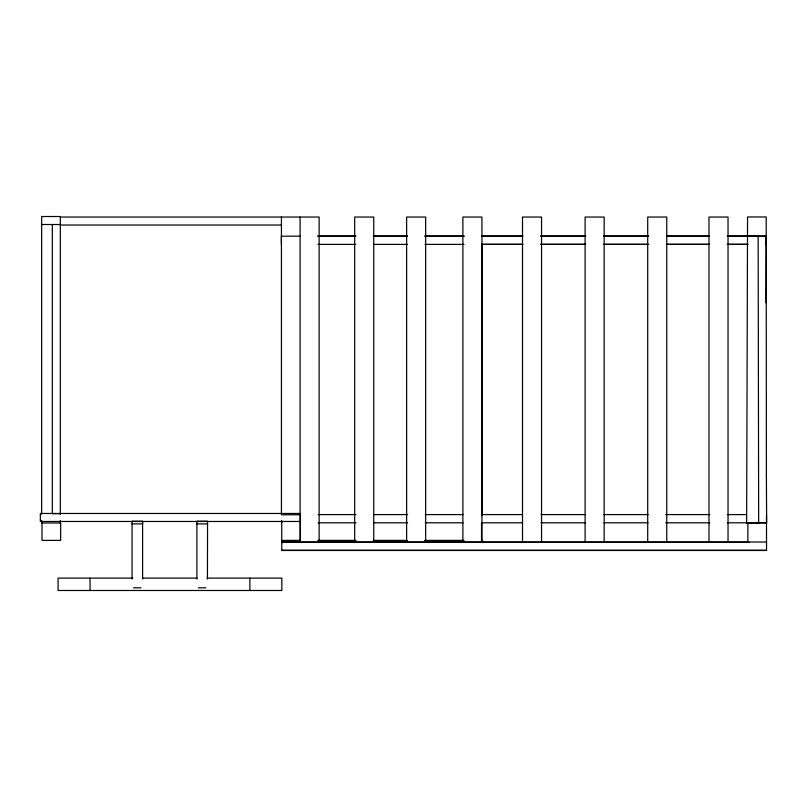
<?xml version="1.0" encoding="UTF-8"?>
<svg xmlns="http://www.w3.org/2000/svg" width="807" height="807" viewBox="0 0 807 807"><rect width="100%" height="100%" fill="white"/><g stroke="black" fill="none" stroke-linecap="round" stroke-linejoin="round"><path stroke-width="1.21" d="M766.206 245.51L766.206 216.962L747.554 216.962L746.636 523.188L759.064 523.229M765.994 302.847L766.277 236.148L766.277 244.39M766.146 236.179L758.156 236.229L758.661 522.825L766.65 522.775L766.388 475.928M60.333 217.043L319.128 217.043L319.128 541.941M41.682 224.517L60.333 224.517M60.333 225.032L281.431 225.032M317.867 236.098L355.756 236.098M373.227 236.098L407.394 236.098M424.805 236.098L464.075 236.098M481.426 236.098L522.936 236.098M540.559 236.098L585.852 236.098M603.465 236.098L648.757 236.098M666.37 236.098L709.141 236.098M728.015 236.098L766.206 236.098M281.431 236.179L300.073 236.179M317.948 236.179L355.726 236.179M373.359 236.179L407.364 236.179M424.996 236.179L464.035 236.179M481.668 236.179L521.968 236.179M540.851 236.179L584.934 236.179M603.818 236.179L647.9 236.179M666.784 236.179L709.605 236.179M727.238 236.179L747.383 236.179M481.426 244.299L522.936 244.299M540.559 244.299L585.852 244.299M603.465 244.299L648.757 244.299M666.37 244.299L709.141 244.299M728.015 244.299L748.15 244.299M317.948 244.39L355.726 244.39M373.359 244.39L407.364 244.39M424.996 244.39L464.035 244.39M481.668 244.39L521.968 244.39M540.851 244.39L584.934 244.39M603.818 244.39L647.9 244.39M666.784 244.39L709.605 244.39M727.238 244.39L747.383 244.39M60.333 513.676L52.334 513.676L52.334 224.517M318.2 514.594L355.978 514.594M373.611 514.594L407.606 514.594M425.228 514.594L463.006 514.594M481.9 514.594L522.19 514.594M541.083 514.594L585.156 514.594M604.039 514.594L648.112 514.594M665.745 514.594L709.817 514.594M727.44 514.594L746.334 514.594M300.073 514.765L281.431 514.765L281.431 217.043M300.406 521.473L40.35 521.473L40.35 513.474L300.406 513.474L300.406 540.609L281.754 540.609M318.2 522.805L355.978 522.805M373.611 522.805L407.606 522.805M425.228 522.805L463.006 522.805M481.9 522.805L522.19 522.805M541.083 522.805L585.156 522.805M604.039 522.805L648.112 522.805M665.745 522.805L709.817 522.805M727.44 522.805L766.529 522.805M131.945 523.884L142.718 523.884L142.718 521.221L132.055 521.221L132.055 579.043M196.787 523.884L207.56 523.884M300.375 540.377L282.783 540.377L282.783 542.667M317.958 540.377L355.655 540.377M373.248 540.377L407.182 540.377M424.764 540.377L463.722 540.377M318.2 540.609L355.887 540.609M373.48 540.609L407.414 540.609M424.996 540.609L463.954 540.609M281.754 542.022L766.549 542.022M281.754 542.284L748.916 542.284M281.754 550.233L766.549 550.233M132.822 578.115L58.074 578.115L58.074 590.482L281.835 590.482L281.835 578.115L207.076 578.115M142.9 578.115L197.009 578.115M133.498 587.819L141.033 587.819M198.351 587.819L205.886 587.819M747.625 236.098L757.571 236.128M481.668 512.253L481.688 515.673M766.206 245.419L766.388 476.009M766.479 514.594L766.549 550.485L281.754 550.485L281.754 521.473M747.877 522.805L747.877 541.941M728.035 541.941L728.035 217.043L708.98 217.043L708.98 541.941M666.764 541.941L666.764 217.043L647.708 217.043L647.708 541.941M604.161 541.941L604.161 217.043L585.105 217.043L585.105 541.941M541.558 541.941L541.558 217.043L522.512 217.043L522.512 541.941M482.566 540.377L482.566 542.667M481.961 244.541L481.961 512.294M481.94 541.941L481.94 217.043L462.885 217.043L462.885 541.941M481.708 243.643L481.708 515.209M481.527 523.299L481.527 541.941M425.682 541.941L425.682 217.043L406.627 217.043L406.627 541.941M373.742 541.941L373.742 217.043L354.687 217.043L354.687 541.941M300.073 217.043L300.073 541.941M281.683 520.454L281.683 522.805M281.381 236.098L281.381 244.299M249.867 578.115L249.867 590.482M207.439 579.043L207.56 521.221L196.908 521.221L196.908 579.043M142.597 523.884L142.597 579.043M90.041 578.115L90.041 590.482M60.333 514.18L60.333 216.518L41.682 216.518L41.682 514.18M60.333 520.475L60.333 522.997M42.004 522.997L42.004 540.377L60.656 540.377L60.656 522.997L41.682 522.997L41.682 520.475"/></g></svg>
